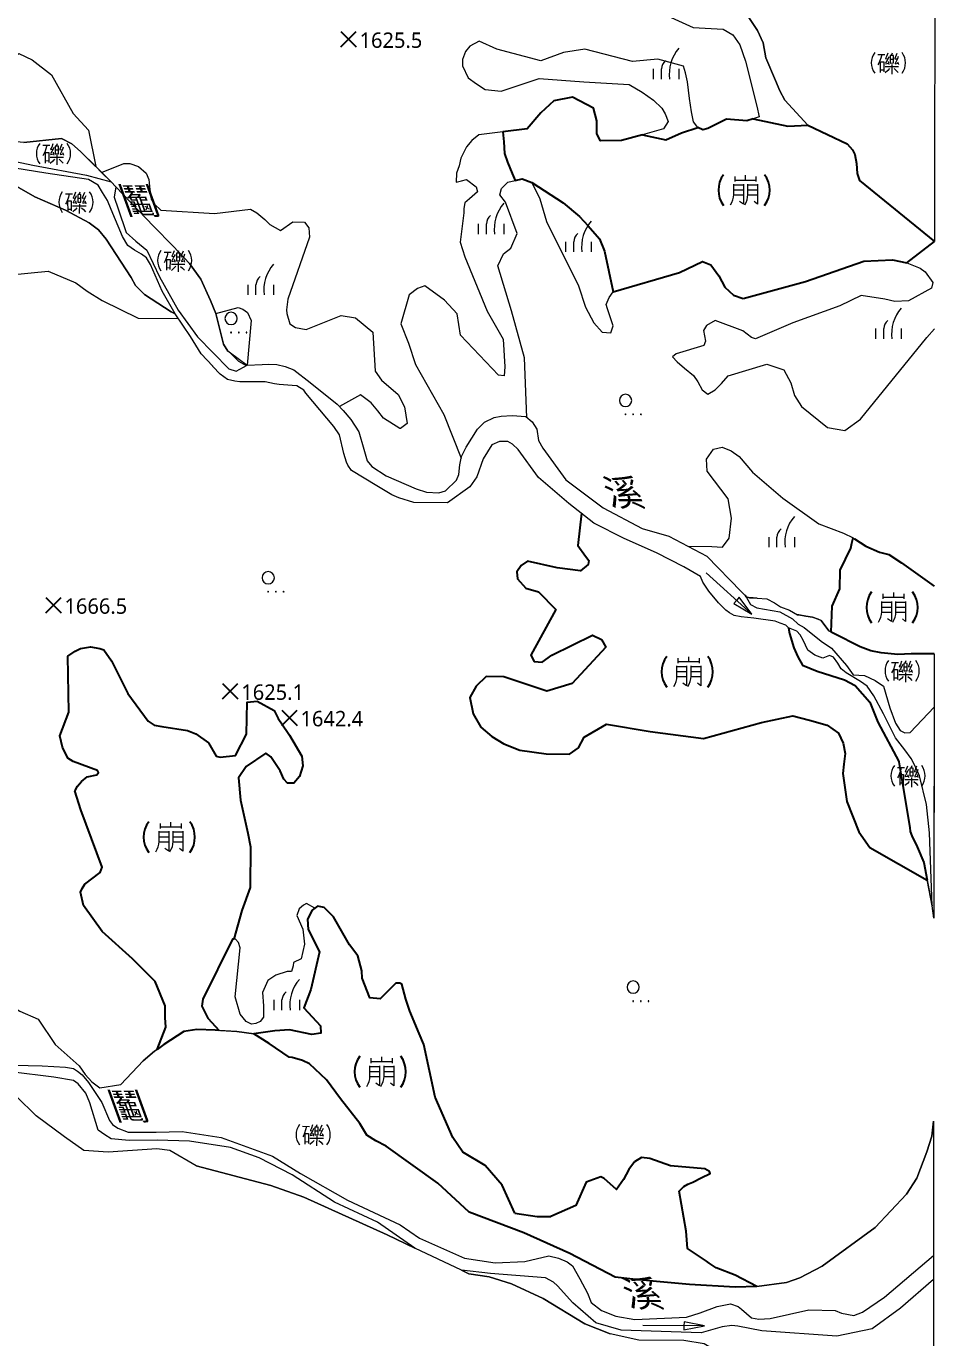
# Model space of a CAD drawing. Header units: metres. Extents: x 232867 to 235443, y 2535802 to 2538582.
# Drawn here: x 235000 to 235442, y 2536730 to 2537369 of the extents above; entities that cross this region are included whole.
import ezdxf
from ezdxf.enums import TextEntityAlignment as Align

# ---------------------------------------------------------------- set-up
doc = ezdxf.new("R2010")
doc.units = ezdxf.units.M
for name, color, linetype, lineweight in [('9510101', 5, 'Continuous', 20), ('9510109', 4, 'Continuous', 20), ('9510503', 5, 'Continuous', 20), ('9710500', 3, 'Continuous', 20), ('9720000', 3, 'Continuous', 20)]:
    doc.layers.add(name, color=color, linetype=linetype, lineweight=lineweight)
doc.layers.add('9540203', color=34, linetype='Continuous', lineweight=20, true_color=0xa55200)
doc.layers.add('9790201', color=34, linetype='145', lineweight=20, true_color=0xa55200)
doc.layers.add('9810200', color=7, linetype='Continuous')
doc.layers.add('9820205', color=34, linetype='Continuous', true_color=0xa55200)
doc.styles.add('LMP', font='')
doc.styles.get('LMP').set_extended_font_data('Microsoft JhengHei')
doc.linetypes.add('145', pattern='A,0,-7.5,[10,base.shx,S=1,R=0,X=0,Y=0]', length=7.5)

# ---------------------------------------------------------------- blocks, each defined once
blk = doc.blocks.new('95423')
at = {"linetype": 'Continuous'}
for points in [[(-8.038459, 4.930951, 0.333333), (-8.038459, -5.069049)], [(5.294874, -5.069049, 0.333333), (5.294874, 4.930951)]]:
    blk.add_lwpolyline(points, format="xyb", dxfattribs=at)
for points in [[(-6.517338, 4.020808), (-3.120598, 3.98995)], [(-4.649285, 4.003837), (-5.035124, 2.261878), (-5.652713, 0.610952), (-6.007826, -0.237655), (-6.486458, -1.086262)], [(-5.703949, 0.488515), (-3.645549, 0.487518), (-3.691487, -4.344848)], [(-5.412274, 0.488373), (-5.381306, -4.711387)], [(-1.177484, 2.956224), (-1.565528, 2.041063), (-2.791747, -0.20806), (-2.714138, -0.47175), (-1.348224, -0.20806)], [(-1.658659, 4.693477), (-2.248486, 3.049291), (-2.745182, 2.087597), (-2.667573, 1.87044), (-1.565528, 2.041063)], [(-1.565528, 0.629545), (-1.348224, -0.20806), (-1.22405, -0.844019)], [(-0.510049, 3.545649), (-0.510049, -0.130504), (1.07317, -0.099481), (1.07317, 3.56116), (-0.028874, 3.576672), (-0.510049, 3.545649)], [(-0.510049, 1.823907), (1.07317, 1.792884)], [(0.467822, 4.7245), (-0.028874, 3.576672)], [(2.765042, 4.569388), (1.694041, 2.056575), (1.756128, 1.854929), (3.044434, 1.979019)], [(3.416956, 3.018268), (3.044434, 1.979019), (1.926867, -0.316638), (1.973432, -0.533795), (3.308304, -0.223571)], [(3.01339, 0.536478), (3.308304, -0.223571), (3.463521, -0.85953)], [(-3.685038, -3.666464), (-5.358978, -3.619674)], [(-2.962791, -1.812378), (3.587391, -1.812378)], [(-0.851832, -2.836116), (-1.705529, -3.766788), (-2.931747, -4.852571)], [(0.327822, -0.850683), (0.281257, -5.550575)], [(1.398823, -2.851627), (2.392216, -3.735766), (3.354564, -4.790527)]]:
    blk.add_lwpolyline(points)
blk = doc.blocks.new('98225')
at = {"lineweight": 0}
for points in [[(-4.3718, 4.121213), (-4.3718, 6.620776)], [(0.625848, 7.246036), (0.625848, 4.746473)], [(5.936866, 4.121213), (5.936866, 6.620776)], [(-6.557994, -7.127561), (-5.892824, -5.979033), (-5.403554, -4.744772), (-5.10201, -3.451385), (-4.997061, -2.128435), (-4.997061, -1.815065), (-4.997061, 2.87217)], [(-4.997061, 2.558801), (-0.311303, 2.558801), (-0.311303, -2.128435), (-0.311303, -6.81567), (-2.185606, -5.565149)], [(-4.997061, 0.059238), (-0.311303, 0.059238)], [(5.936866, 4.746473), (4.999714, 4.746473), (0.313957, 4.746473), (-4.3718, 4.746473)], [(-0.311303, 2.87217), (-0.311303, 2.558801)], [(0.313957, -7.127561), (0.979128, -5.979033), (1.468397, -4.744772), (1.769941, -3.451385), (1.876369, -2.128435), (1.876369, 2.558801), (1.876369, 2.87217)], [(1.876369, 2.558801), (6.560648, 2.558801)], [(1.876369, 0.059238), (6.560648, 0.059238)], [(6.560648, 2.87217), (6.560648, -1.815065), (6.560648, -6.503779), (6.560648, -6.81567), (4.999714, -5.565149)], [(-0.311303, -2.440326), (-4.997061, -2.440326)], [(6.560648, -2.440326), (1.876369, -2.440326)]]:
    blk.add_lwpolyline(points, dxfattribs=at)
for start, end in [(143.130102, 216.869898), (323.130102, 36.869898)]:
    blk.add_arc((0, 0), 12.5, start, end)
blk = doc.blocks.new('97132')
at = {"linetype": 'Continuous'}
for points in [[(-3.2, 6.8, 1), (2.8, 6.8, 1)], [(-0.4, 0, 1), (0, 0, 1)], [(3.35, 0, 1), (3.75, 0, 1)], [(7.1, 0, 1), (7.5, 0, 1)]]:
    blk.add_lwpolyline(points, format="xyb", close=True, dxfattribs=at)
blk = doc.blocks.new('97200')
at = {"linetype": 'Continuous'}
for points in [[(6.25, 15, 0.214635), (1.75, 0)], [(-0.25, 9, 0.201941), (-2.25, 5)]]:
    blk.add_lwpolyline(points, format="xyb", dxfattribs=at)
for points in [[(-6.25, 5), (-6.25, 0)], [(-2.25, 0), (-2.25, 5)], [(6.25, 5), (6.25, 0)]]:
    blk.add_lwpolyline(points, dxfattribs=at)
blk = doc.blocks.new('95153')
at = {"color": 5, "linetype": 'Continuous'}
blk.add_lwpolyline([(15, 0), (5, 2), (5, 0), (5, -2), (15, 0), (-15, 0)], dxfattribs=at)
blk = doc.blocks.new('98120')
at = {"linetype": 'Continuous'}
for points in [[(-3.75, -3.75), (3.75, 3.75)], [(-3.75, 3.75), (3.75, -3.75)]]:
    blk.add_lwpolyline(points, dxfattribs=at)

msp = doc.modelspace()

# ---------------------------------------------------------------- linework, layer by layer
at = {"layer": '9510101', "lineweight": 0, "flags": 128}
for points in [[(234985.85268, 2537304.873748), (235002.85618, 2537301.359348), (235029.08988, 2537296.459648), (235041.11428, 2537293.117948), (235043.33548, 2537290.782948), (235042.50048, 2537285.655048), (235044.45028, 2537279.965448), (235048.35128, 2537268.439848), (235053.06898, 2537264.236648), (235058.51948, 2537259.893348), (235064.62738, 2537246.923248), (235073.68988, 2537230.612948), (235083.16318, 2537217.671248), (235098.36488, 2537202.144348), (235102.03258, 2537201.004748), (235107.27548, 2537203.853848), (235114.59338, 2537204.248748), (235117.62848, 2537204.274248), (235121.72698, 2537204.156848), (235125.83188, 2537203.280948), (235130.09478, 2537201.647748), (235138.03748, 2537195.493448), (235151.17758, 2537184.830848), (235154.08598, 2537181.820648), (235157.76838, 2537177.374148), (235161.76928, 2537171.405948), (235164.19528, 2537162.917448), (235165.83758, 2537157.309248), (235167.98898, 2537154.440348), (235175.01728, 2537149.940948), (235189.73568, 2537143.606848), (235194.76378, 2537142.053648), (235200.69428, 2537141.647548), (235203.95398, 2537142.586648), (235209.30608, 2537147.797648), (235210.42318, 2537150.542048), (235210.91598, 2537155.256448), (235211.79378, 2537159.366348), (235213.95958, 2537163.942848), (235219.58588, 2537172.726848), (235222.90208, 2537176.021448), (235227.59418, 2537178.340048), (235231.00778, 2537179.052448), (235236.47608, 2537179.402248), (235243.01578, 2537178.849348), (235246.15248, 2537176.292548), (235248.38558, 2537172.740648), (235249.32278, 2537167.236848), (235251.30538, 2537163.396848), (235262.57248, 2537148.016748), (235280.77118, 2537134.342548), (235299.77538, 2537124.321748), (235312.80068, 2537120.556448), (235331.27058, 2537110.835148), (235347.91608, 2537093.661748), (235349.68308, 2537091.994548), (235349.84848, 2537091.741748), (235352.47248, 2537087.200548), (235355.68108, 2537085.554248), (235366.80318, 2537083.669948), (235372.91748, 2537080.222748), (235375.67728, 2537077.660048), (235378.73378, 2537076.012448), (235387.00438, 2537069.389048), (235392.05368, 2537065.932848), (235399.27438, 2537057.475348), (235402.50688, 2537052.939148), (235407.98628, 2537052.680848), (235413.33108, 2537050.291948), (235417.31038, 2537047.435248), (235420.43978, 2537036.965948), (235423.24108, 2537029.384048), (235425.39988, 2537025.903648), (235427.69188, 2537024.706048), (235430.27688, 2537024.879748), (235441.92258, 2537037.196448), (235441.823464, 2536934.385386)], [(235441.823464, 2536934.385386), (235441.10168, 2536940.471948), (235439.79968, 2536976.061248), (235438.30278, 2536989.872548), (235434.80758, 2537003.820648), (235432.77238, 2537008.411548), (235430.74348, 2537012.234548), (235427.63548, 2537016.509248), (235423.13208, 2537022.308248), (235417.35148, 2537033.933348), (235412.66918, 2537042.802748), (235409.40498, 2537047.383348), (235406.15848, 2537049.813748), (235399.21108, 2537053.902748), (235396.73658, 2537055.878748), (235395.02388, 2537058.629148), (235393.00268, 2537061.530648), (235390.99788, 2537062.435448), (235387.78198, 2537061.179648), (235383.92988, 2537062.529848), (235380.52978, 2537064.958848), (235378.18478, 2537069.854348), (235376.78058, 2537072.453848), (235375.07548, 2537074.282648), (235371.06728, 2537075.938748), (235369.66748, 2537077.177748), (235366.97108, 2537078.235948), (235364.59608, 2537079.140348), (235354.17028, 2537080.631748), (235348.03608, 2537081.315948), (235344.51308, 2537081.962948), (235342.29168, 2537083.163748), (235340.46948, 2537084.433348), (235336.91348, 2537087.991748), (235332.24568, 2537093.779548), (235329.31788, 2537098.054548), (235328.13738, 2537100.929548), (235320.03068, 2537105.649548), (235306.74078, 2537112.497348), (235290.92568, 2537119.476848), (235276.17818, 2537126.847648), (235264.08878, 2537136.535048), (235249.29768, 2537149.178048), (235239.34928, 2537162.726848), (235236.58868, 2537165.441248), (235234.37248, 2537166.715348), (235230.26558, 2537166.680848), (235226.47678, 2537164.976148), (235222.34998, 2537158.173748), (235219.22818, 2537149.402848), (235215.84548, 2537144.583748), (235204.88208, 2537136.735548), (235188.60358, 2537136.979148), (235181.28358, 2537139.198948), (235177.84858, 2537140.690948), (235170.51028, 2537145.115848), (235158.20328, 2537152.540648), (235156.43208, 2537155.187248), (235155.65958, 2537156.625548), (235154.48408, 2537160.798048), (235152.29088, 2537169.891248), (235149.59898, 2537173.968848), (235135.87788, 2537190.280948), (235134.88058, 2537191.675148), (235131.56418, 2537193.808048), (235129.28748, 2537194.016348), (235122.95188, 2537194.455948), (235120.59868, 2537194.739448), (235116.11588, 2537195.801148), (235103.81208, 2537195.680348), (235101.39948, 2537196.010748), (235097.76288, 2537196.950148), (235094.24788, 2537199.516148), (235090.60148, 2537203.218548), (235090.54138, 2537203.339748), (235084.91668, 2537209.324248), (235079.74278, 2537217.908348), (235072.18758, 2537228.794748), (235065.89518, 2537239.918648), (235060.20768, 2537252.986348), (235058.22138, 2537256.135548), (235055.79398, 2537257.924148), (235052.46078, 2537259.855948), (235049.12498, 2537262.089148), (235046.52428, 2537266.589948), (235041.13828, 2537279.660148), (235039.29148, 2537284.167248), (235036.84778, 2537287.915548), (235034.70698, 2537291.515648), (235030.00928, 2537294.340448), (235009.32728, 2537297.332448), (234989.09508, 2537300.629648)], [(234993.88188, 2536862.828748), (235007.44228, 2536862.476848), (235018.81758, 2536861.819548), (235022.75818, 2536861.115448), (235024.66128, 2536859.815248), (235027.00438, 2536858.080348), (235030.08868, 2536854.309048), (235036.56218, 2536844.581148), (235040.25968, 2536835.856448), (235041.72898, 2536833.970248), (235044.36448, 2536832.091448), (235049.33348, 2536830.081548), (235062.94848, 2536830.227548), (235075.59718, 2536830.459748), (235094.67078, 2536827.530248), (235119.73358, 2536818.539448), (235133.36138, 2536810.086448), (235156.16878, 2536796.964448), (235181.86278, 2536785.080448), (235191.20838, 2536778.582748), (235213.27378, 2536768.691548), (235228.13228, 2536766.488848), (235242.66268, 2536767.192648), (235254.27088, 2536769.868148), (235259.02208, 2536768.826548), (235263.16708, 2536767.015648), (235265.78328, 2536765.042048), (235269.35118, 2536758.635048), (235273.07568, 2536751.769748), (235274.94638, 2536747.187048), (235279.87938, 2536743.232648), (235286.94788, 2536740.518048), (235296.15278, 2536738.889848), (235321.42358, 2536739.968648), (235327.99458, 2536742.155948), (235336.24378, 2536745.273648), (235342.82188, 2536746.541348), (235346.50928, 2536745.184948), (235348.20388, 2536743.969348), (235352.98618, 2536739.707448), (235356.66768, 2536739.117448), (235362.02848, 2536739.304548), (235380.99328, 2536743.562648), (235393.71118, 2536743.336148), (235396.78578, 2536741.975948), (235402.92318, 2536740.788248), (235407.04658, 2536742.500348), (235417.86828, 2536749.772948), (235441.664953, 2536770.038625)], [(235441.660361, 2536765.276977), (235441.65368, 2536758.390248), (235425.64558, 2536744.439348), (235411.85598, 2536734.274248), (235394.59438, 2536730.735348), (235358.02218, 2536733.283448), (235346.37668, 2536735.650148), (235343.38378, 2536735.964348), (235338.73498, 2536735.271448), (235328.55928, 2536732.440148), (235289.44618, 2536733.754248), (235277.23978, 2536737.336148), (235265.99568, 2536747.017148), (235258.52628, 2536755.280848), (235256.52218, 2536757.041248), (235252.74368, 2536759.123348), (235225.81168, 2536761.286648), (235211.77118, 2536762.858848), (235188.97608, 2536773.675148), (235170.80058, 2536786.283448), (235149.88878, 2536796.115448), (235129.25738, 2536809.321448), (235113.25968, 2536817.651448), (235099.27958, 2536822.621948), (235079.18578, 2536825.714448), (235063.55468, 2536826.229148), (235049.91998, 2536826.143348), (235041.02848, 2536826.853848), (235037.94918, 2536828.827148), (235034.71428, 2536831.106048), (235030.62838, 2536844.416248), (235028.75338, 2536849.156348), (235025.04118, 2536853.731548), (235022.73028, 2536855.403148), (235013.22008, 2536856.876148), (234992.21058, 2536859.503048)]]:
    msp.add_lwpolyline(points, dxfattribs=at).dxf.unprotected_set("ltscale", 0)
at = {"layer": '9510109', "lineweight": 0, "flags": 128}
for points in [[(235442.289503, 2537417.584368), (235442.141514, 2537264.176948), (235405.686514, 2537293.774548), (235404.511714, 2537297.326148), (235404.238314, 2537302.091748), (235403.271114, 2537306.425948), (235402.273714, 2537308.698748), (235399.666114, 2537311.633148), (235380.411114, 2537320.801148), (235369.201914, 2537332.992748), (235366.764714, 2537337.495748), (235364.629114, 2537342.485148), (235359.932114, 2537353.550348), (235358.666914, 2537360.981348), (235355.955714, 2537366.862748), (235343.085114, 2537386.245748)], [(234998.503714, 2537312.380748), (235016.833714, 2537314.369348), (235021.933314, 2537311.652548), (235026.107114, 2537308.036748), (235041.114314, 2537293.117948), (235043.335514, 2537290.782948), (235061.643714, 2537271.537348), (235071.255914, 2537261.813548), (235079.188514, 2537253.450948), (235084.797914, 2537245.710748), (235089.485514, 2537235.306948), (235092.047914, 2537229.107748), (235095.786114, 2537214.150748), (235097.873514, 2537210.757148), (235098.538014, 2537210.320748), (235107.275414, 2537203.853848), (235114.593414, 2537204.248748), (235117.628414, 2537204.274248), (235121.727014, 2537204.156848), (235125.831914, 2537203.280948), (235130.094814, 2537201.647748), (235138.037514, 2537195.493448), (235151.177514, 2537184.830848), (235154.086014, 2537181.820648), (235157.768414, 2537177.374148), (235161.769314, 2537171.405948), (235164.195314, 2537162.917448), (235165.837514, 2537157.309248), (235167.989014, 2537154.440348), (235175.017314, 2537149.940948), (235189.735614, 2537143.606848), (235194.763814, 2537142.053648), (235200.694314, 2537141.647548), (235203.954014, 2537142.586648), (235209.306014, 2537147.797648), (235210.423114, 2537150.542048), (235210.916014, 2537155.256448), (235211.793814, 2537159.366348), (235213.959514, 2537163.942848), (235219.585914, 2537172.726848), (235222.902114, 2537176.021448), (235227.594214, 2537178.340048), (235231.007814, 2537179.052448), (235236.476114, 2537179.402248), (235243.015714, 2537178.849348), (235246.152514, 2537176.292548), (235248.385614, 2537172.740648), (235249.322714, 2537167.236848), (235251.305414, 2537163.396848), (235262.572414, 2537148.016748), (235280.771114, 2537134.342548), (235299.775414, 2537124.321748), (235312.800714, 2537120.556448), (235331.270614, 2537110.835148), (235347.916114, 2537093.661748), (235349.683114, 2537091.994548), (235349.848414, 2537091.741748), (235350.340314, 2537090.989948), (235351.974114, 2537090.419548), (235353.841714, 2537090.542348), (235355.852714, 2537090.264948), (235360.425714, 2537090.011848), (235364.165914, 2537087.991948), (235367.145014, 2537086.117648), (235371.565314, 2537084.559348), (235375.455814, 2537082.243848), (235376.086514, 2537082.165148), (235379.437314, 2537081.619948), (235382.762114, 2537081.000548), (235385.485514, 2537080.066148), (235386.993714, 2537079.447548), (235390.678314, 2537074.419148), (235393.097114, 2537073.090948), (235405.916714, 2537066.688948), (235411.163114, 2537064.748348), (235416.199314, 2537063.781148), (235424.371314, 2537062.868948), (235430.770514, 2537063.275748), (235440.920514, 2537063.255948), (235441.947714, 2537063.227348), (235441.823414, 2536934.385248), (235441.101714, 2536940.471948), (235436.911714, 2536961.576748), (235433.650914, 2536969.142948), (235431.041914, 2536974.502148), (235430.242114, 2536976.613348), (235430.119914, 2536978.641148), (235425.878914, 2537003.694348), (235424.790914, 2537010.671548), (235424.768614, 2537010.710948), (235414.572414, 2537029.880848), (235410.692014, 2537039.648748), (235403.482114, 2537047.717248), (235398.367314, 2537050.561248), (235385.034914, 2537054.703848), (235377.791314, 2537057.681948), (235375.565714, 2537061.819348), (235373.712514, 2537066.149548), (235371.499114, 2537073.096748), (235371.067314, 2537075.938748), (235369.667514, 2537077.177748), (235366.971114, 2537078.235948), (235364.596114, 2537079.140348), (235354.170314, 2537080.631748), (235348.036114, 2537081.315948), (235344.513114, 2537081.962948), (235342.291714, 2537083.163748), (235340.469514, 2537084.433348), (235336.913514, 2537087.991748), (235332.245714, 2537093.779548), (235329.317914, 2537098.054548), (235328.137414, 2537100.929548), (235320.030614, 2537105.649548), (235306.740814, 2537112.497348), (235290.925714, 2537119.476848), (235276.178214, 2537126.847648), (235264.088714, 2537136.535048), (235249.297614, 2537149.178048), (235239.349314, 2537162.726848), (235236.588714, 2537165.441248), (235234.372514, 2537166.715348), (235230.265614, 2537166.680848), (235226.476814, 2537164.976148), (235222.350014, 2537158.173748), (235219.228214, 2537149.402848), (235215.845514, 2537144.583748), (235204.882114, 2537136.735548), (235188.603614, 2537136.979148), (235181.283514, 2537139.198948), (235177.848514, 2537140.690948), (235170.510314, 2537145.115848), (235158.203314, 2537152.540648), (235156.432014, 2537155.187248), (235155.659514, 2537156.625548), (235154.484114, 2537160.798048), (235152.290914, 2537169.891248), (235149.599014, 2537173.968848), (235135.877914, 2537190.280948), (235134.880514, 2537191.675148), (235131.564214, 2537193.808048), (235129.287514, 2537194.016348), (235122.951914, 2537194.455948), (235120.598714, 2537194.739448), (235116.115814, 2537195.801148), (235103.812114, 2537195.680348), (235101.399514, 2537196.010748), (235097.762914, 2537196.950148), (235094.247914, 2537199.516148), (235090.601514, 2537203.218548), (235090.541314, 2537203.339748), (235084.916714, 2537209.324248), (235079.742814, 2537217.908348), (235072.187614, 2537228.794748), (235070.266514, 2537229.900548), (235057.265114, 2537238.225148), (235052.889314, 2537242.677948), (235050.873714, 2537246.603948), (235038.710114, 2537265.227348), (235034.934114, 2537269.820548), (235030.424114, 2537273.246948), (235018.801314, 2537279.370148), (235003.871314, 2537285.829948), (234988.592514, 2537294.694948)], [(234996.548414, 2536889.066748), (235005.581014, 2536885.242048), (235013.793014, 2536872.877648), (235025.420414, 2536862.417748), (235028.473414, 2536858.204548), (235031.672114, 2536854.748048), (235035.623114, 2536851.749748), (235045.834514, 2536853.455548), (235056.643514, 2536864.890548), (235062.267714, 2536869.582148), (235066.766514, 2536872.814548), (235076.446314, 2536879.199748), (235082.789114, 2536880.260748), (235091.739314, 2536879.899148), (235102.334714, 2536879.181348), (235110.641914, 2536878.031148), (235118.102314, 2536873.369748), (235127.775914, 2536866.710748), (235129.226114, 2536866.578348), (235134.282314, 2536865.090548), (235137.775314, 2536863.527348), (235146.012314, 2536855.695148), (235152.861114, 2536846.369348), (235162.209714, 2536834.322348), (235165.547914, 2536828.757148), (235169.999114, 2536825.910748), (235175.112714, 2536823.274748), (235200.184514, 2536805.370348), (235215.495714, 2536791.181948), (235242.156114, 2536781.086548), (235264.570714, 2536771.100148), (235286.571314, 2536759.508148), (235295.149514, 2536758.458748), (235306.754314, 2536757.366148), (235322.796314, 2536755.868948), (235345.091714, 2536754.624548), (235355.690714, 2536754.913548), (235370.123114, 2536756.954748), (235376.552114, 2536759.255948), (235387.373714, 2536764.864148), (235413.226314, 2536783.638148), (235428.547514, 2536800.022548), (235433.541314, 2536807.812948), (235438.361914, 2536820.537748), (235440.913314, 2536828.265348), (235441.728096, 2536835.505788), (235441.611515, 2536714.632948)], [(235298.096814, 2536728.830548), (235284.101314, 2536731.894348), (235271.769534, 2536736.713306), (235251.606214, 2536749.14164), (235236.084922, 2536756.208368), (235225.147503, 2536759.688256), (235215.369114, 2536761.151748), (235211.771214, 2536762.858848), (235188.976114, 2536773.675148), (235175.494914, 2536780.071948), (235134.862814, 2536798.445948), (235118.940914, 2536804.216948), (235082.420314, 2536813.791348), (235069.601187, 2536821.191285), (235063.259744, 2536822.020836), (235039.676014, 2536820.420748), (235027.789814, 2536821.274148), (235018.403714, 2536827.907748), (235004.485714, 2536838.108048), (234994.950614, 2536847.600148)]]:
    msp.add_lwpolyline(points, dxfattribs=at).dxf.unprotected_set("ltscale", 0)
at = {"layer": '9790201', "flags": 128}
for points in [[(234853.719425, 2537566.784525), (234853.998675, 2537568.708292), (234853.962412, 2537572.994786), (234854.676167, 2537575.956576), (234856.435445, 2537577.595898), (234860.561267, 2537578.95748), (234862.916557, 2537580.010032), (234863.939572, 2537581.348146), (234863.475057, 2537583.857565), (234856.340413, 2537588.829469), (234855.292389, 2537590.447558), (234856.461906, 2537591.934599), (234861.773501, 2537592.861691), (234869.586888, 2537594.990262), (234869.812369, 2537603.269865), (234875.449682, 2537618.094463), (234873.97986, 2537634.639141), (234872.195574, 2537635.956022), (234870.426293, 2537635.499181), (234866.468231, 2537631.773754), (234864.727709, 2537627.91728), (234862.982186, 2537624.652047), (234860.914899, 2537624.488591), (234859.869376, 2537625.81106), (234858.78259, 2537632.011263), (234861.876217, 2537646.43473), (234864.184405, 2537649.369376), (234868.249688, 2537651.442158), (234872.020886, 2537653.804434), (234874.615744, 2537657.324685), (234878.058252, 2537664.060252), (234880.957082, 2537666.12421), (234885.61795, 2537666.742905), (234892.063103, 2537663.291038), (234897.93986, 2537658.08456), (234899.148334, 2537653.134487), (234897.430787, 2537649.329154), (234895.107768, 2537648.144707), (234888.366059, 2537652.177768), (234886.040568, 2537651.285021), (234883.754626, 2537645.725077), (234884.960628, 2537641.066703), (234892.018668, 2537634.11885), (234894.927385, 2537635.016009), (234898.703527, 2537636.794885), (234902.217717, 2537635.071158), (234904.053908, 2537624.8749), (234899.973852, 2537590.129532), (234903.302715, 2537575.860506), (234908.779158, 2537549.06383), (234913.31155, 2537530.428131), (234915.684005, 2537525.778581), (234917.450987, 2537523.749918), (234920.362176, 2537524.355377), (234925.042818, 2537522.640473), (234930.926991, 2537516.558896), (234933.867841, 2537513.663957), (234935.649654, 2537509.885095), (234936.868014, 2537503.768223), (234936.32928, 2537498.513214), (234932.283771, 2537494.106834), (234921.516327, 2537491.399915), (234920.65879, 2537489.351399), (234922.445546, 2537484.989137), (234924.254548, 2537478.001577), (234923.461277, 2537468.368865), (234923.278477, 2537462.368642), (234927.26575, 2537459.629381), (234930.840593, 2537457.92282), (234942.213509, 2537458.008852), (234946.871906, 2537458.919247), (234951.517943, 2537461.28814), (234954.093027, 2537467.14199), (234951.483281, 2537499.794722), (234953.786526, 2537503.312768), (234959.299988, 2537506.563379), (234968.354829, 2537504.881564), (234973.341916, 2537501.418667), (234978.38091, 2537491.830074), (234980.54332, 2537477.552225), (234980.049078, 2537467.046619), (234973.383993, 2537462.036986), (234964.084503, 2537458.174298), (234961.193088, 2537455.23524), (234960.081014, 2537448.80902), (234965.646384, 2537445.933935), (234974.681451, 2537446.585719), (234990.282731, 2537463.915129), (235010.349666, 2537470.484735), (235033.945621, 2537473.580415), (235042.978216, 2537474.523899), (235046.213151, 2537471.339466), (235046.220567, 2537470.464367), (235043.049898, 2537466.064604), (235012.820991, 2537454.167193), (234995.682548, 2537446.161147), (234975.081822, 2537433.753133), (234975.800997, 2537417.714055), (234975.721957, 2537392.625664), (234975.593482, 2537373.37127), (234975.069578, 2537366.366063), (234977.731174, 2537362.010419), (234985.068469, 2537356.523271), (234991.518565, 2537352.488004), (234996.157188, 2537355.731997), (235002.599869, 2537352.57183), (235011.993287, 2537345.349925), (235022.65203, 2537326.468851), (235030.011571, 2537318.356404), (235033.6107, 2537300.5773)], [(235318.170926, 2537471.680584), (235305.03817, 2537469.745474), (235302.004977, 2537466.96872), (235299.916705, 2537461.139284), (235299.974518, 2537454.714097), (235299.690745, 2537452.264097), (235298.784366, 2537451.033321), (235288.095234, 2537449.422655), (235276.49697, 2537446.887174), (235275.31783, 2537441.982553), (235275.651157, 2537438.92525), (235276.893617, 2537436.792762), (235280.585206, 2537434.372795), (235285.819545, 2537430.434573), (235290.739828, 2537427.411925), (235295.987932, 2537421.943897), (235294.806039, 2537417.345236), (235291.533121, 2537407.223101), (235290.654272, 2537402.932712), (235292.53035, 2537398.357155), (235295.668158, 2537389.507381), (235300.026401, 2537380.972809), (235303.417699, 2537377.938609), (235324.605792, 2537368.307256), (235339.29231, 2537367.500266), (235343.904043, 2537364.781268), (235347.311859, 2537359.911301), (235350.135611, 2537351.9771), (235355.532378, 2537329.987162), (235356.802367, 2537324.795062), (235353.752656, 2537323.854075)], [(235340.0657, 2537414.5659), (235339.7977, 2537403.0337), (235339.6359, 2537395.3781), (235340.8383, 2537390.3533), (235343.0851, 2537386.2457), (235355.9557, 2537366.8627), (235358.6669, 2537360.9813), (235359.9321, 2537353.5503), (235364.6291, 2537342.4851), (235366.7647, 2537337.4957), (235369.2019, 2537332.9927), (235380.4111, 2537320.8011)], [(235326.878304, 2537319.673275), (235324.712948, 2537322.410754), (235323.751508, 2537327.299204), (235322.776304, 2537333.71746), (235321.784581, 2537341.971484), (235320.828648, 2537346.248011), (235319.880973, 2537349.606654), (235307.313011, 2537352.877507), (235295.089388, 2537351.867213), (235271.793751, 2537357.810858), (235261.410416, 2537356.202502), (235250.437511, 2537352.141836), (235228.97941, 2537357.793381), (235220.381303, 2537361.70619), (235215.816372, 2537359.223846), (235213.697816, 2537356.759984), (235212.20462, 2537352.770936), (235212.23215, 2537349.711323), (235215.036631, 2537343.918851), (235219.039523, 2537340.889272), (235223.345459, 2537338.167964), (235230.998644, 2537337.307837), (235249.597205, 2537343.567989), (235271.325314, 2537341.896251), (235293.356467, 2537340.532784), (235299.811241, 2537336.909764), (235305.351377, 2537332.973852), (235309.362528, 2537329.026389), (235310.916291, 2537326.284289), (235312.478312, 2537322.624305), (235310.064972, 2537318.934287), (235299.845548, 2537316.103242)], [(235033.6107, 2537300.5773), (235026.1071, 2537308.0367), (235021.9333, 2537311.6525), (235016.8337, 2537314.3693), (234998.5037, 2537312.3807), (234995.0015, 2537312.6725), (234992.5369, 2537314.9183), (234981.6865, 2537325.0685), (234976.3729, 2537329.5657), (234973.6503, 2537333.8807), (234967.8961, 2537341.0743), (234966.6855, 2537343.6859), (234966.0887, 2537348.8343), (234966.155629, 2537350.502619)], [(235231.940707, 2537317.57911), (235220.179909, 2537316.113339), (235216.840918, 2537313.334275), (235214.116275, 2537310.253869), (235211.413656, 2537304.725774), (235210.529301, 2537301.047308), (235209.339149, 2537297.366531), (235209.071894, 2537293.080763), (235211.818561, 2537293.713478), (235214.259432, 2537294.343883), (235218.879424, 2537290.707002), (235219.513042, 2537288.263932), (235215.567963, 2537284.868324), (235213.443902, 2537283.016385), (235212.857085, 2537280.258113), (235212.876356, 2537278.116384), (235211.170966, 2537263.722342), (235213.374864, 2537256.701405), (235224.317274, 2537230.163633), (235232.086086, 2537216.453132), (235232.818813, 2537202.995456), (235232.551558, 2537198.709688), (235229.796631, 2537198.994857), (235211.272615, 2537218.437763), (235209.650027, 2537228.828895), (235203.47352, 2537235.513837), (235193.930492, 2537242.479328), (235190.271939, 2537241.22776), (235186.324107, 2537238.138114), (235182.169587, 2537224.031551), (235185.924496, 2537214.574475), (235189.381866, 2537204.197204), (235203.057178, 2537179.821954), (235211.62517, 2537158.576845)], [(234964.777, 2537305.7016), (234967.9855, 2537303.5423), (234988.5925, 2537294.6949), (235003.8713, 2537285.8299), (235018.8013, 2537279.3701), (235030.4241, 2537273.2469), (235034.9341, 2537269.8205), (235038.7101, 2537265.2273), (235050.8737, 2537246.6039), (235052.8893, 2537242.6779), (235057.2651, 2537238.2251), (235070.2665, 2537229.9005), (235072.187615, 2537228.794774)], [(235036.397075, 2537297.807339), (235033.6107, 2537300.5773)], [(235036.397075, 2537297.807339), (235047.219297, 2537302.115687), (235050.235727, 2537302.138473), (235054.471917, 2537300.660972), (235058.120646, 2537297.367633), (235059.353593, 2537294.357946), (235059.999079, 2537289.532421), (235060.644565, 2537284.706897), (235062.17388, 2537282.303249), (235065.216686, 2537279.307233), (235091.475452, 2537277.694185), (235108.952283, 2537279.939501), (235111.984538, 2537278.151006), (235115.93491, 2537274.859945), (235118.369154, 2537272.463133), (235123.52346, 2537269.483067), (235129.519395, 2537273.754959), (235135.253249, 2537273.496371), (235137.388488, 2537270.7954), (235137.729694, 2537266.269477), (235127.134297, 2537235.999439), (235126.575849, 2537230.862921), (235126.591674, 2537229.05164), (235128.144727, 2537223.931071), (235130.875339, 2537222.140297), (235136.011182, 2537221.273392), (235153.146808, 2537228.044631), (235160.095147, 2537226.889517), (235168.601814, 2537220.010073), (235169.672906, 2537200.998462), (235172.728899, 2537196.493046), (235180.933923, 2537189.611324), (235184.003103, 2537183.596507), (235185.280888, 2537175.454859), (235181.983915, 2537173.014754), (235181.682272, 2537173.012476), (235173.794716, 2537178.085195), (235171.048279, 2537181.68725), (235167.695919, 2537185.586627), (235162.5337, 2537189.472334), (235152.318509, 2537183.650026)], [(235041.1143, 2537293.1179), (235036.397075, 2537297.807339)], [(235092.0479, 2537229.1077), (235089.4855, 2537235.3069), (235084.7979, 2537245.7107), (235079.1885, 2537253.4509), (235071.2559, 2537261.8135), (235061.6437, 2537271.5373), (235043.335526, 2537290.782937)], [(235243.591914, 2537178.379681), (235242.412986, 2537207.439071), (235236.090569, 2537230.339962), (235229.470613, 2537252.320658), (235232.17048, 2537258.154715), (235235.815267, 2537260.936089), (235238.809918, 2537267.996302), (235233.16792, 2537283.252781), (235230.382711, 2537286.903523), (235231.272572, 2537289.970067), (235234.303012, 2537293.052783), (235237.812796, 2537293.844254)], [(235245.926053, 2537292.834612), (235249.972993, 2537284.909652), (235253.130073, 2537273.918149), (235268.703486, 2537242.51965), (235272.160856, 2537232.14238), (235276.205043, 2537224.523382), (235280.2217, 2537219.963996), (235284.505612, 2537219.690378), (235285.698517, 2537223.065194), (235282.872012, 2537231.305356), (235282.241147, 2537233.442464), (235283.739849, 2537236.819589), (235285.549854, 2537239.587103)], [(234881.557554, 2537274.861933), (234909.859263, 2537283.29772), (234918.801812, 2537285.358482), (234923.526235, 2537285.892472), (234927.019072, 2537284.922247), (234929.020773, 2537283.691607), (234930.271569, 2537282.9536), (234933.521931, 2537281.234088), (234935.030144, 2537279.501417), (234935.064296, 2537275.515245), (234934.353948, 2537271.274298), (234932.3864, 2537268.518765), (234926.217801, 2537262.243374), (234921.782814, 2537256.977685), (234921.551011, 2537254.98272), (234924.288675, 2537255.003398), (234929.738387, 2537258.034385), (234932.952462, 2537260.550181), (234936.904635, 2537264.06816), (234941.109955, 2537267.089747), (234944.819652, 2537269.858438), (234948.776094, 2537272.878146), (234951.249937, 2537274.640895), (234953.238831, 2537274.90507), (234955.246935, 2537272.927023), (234956.272332, 2537269.446642), (234956.612996, 2537258.735684), (234956.447365, 2537249.01751), (234960.461439, 2537245.310552), (234973.894474, 2537246.159473), (235010.451865, 2537249.674582), (235023.940398, 2537244.045974), (235029.452012, 2537239.852023), (235036.707911, 2537235.422097), (235054.204115, 2537226.833938), (235073.708176, 2537226.603699)], [(235428.749479, 2537253.755012), (235435.15666, 2537251.065872), (235437.604594, 2537249.259347), (235441.298594, 2537244.116391), (235440.715616, 2537241.374486), (235429.525827, 2537235.20668), (235422.842351, 2537234.852064), (235417.968582, 2537236.031943), (235406.40305, 2537237.769645), (235396.113971, 2537232.825306), (235373.090642, 2537224.439006), (235354.924506, 2537216.697705), (235353.095462, 2537217.292233), (235348.810196, 2537220.605724), (235335.390758, 2537225.675269), (235331.157978, 2537223.209982), (235329.660478, 2537220.765342), (235330.619199, 2537215.601738), (235329.726776, 2537213.465832), (235316.39021, 2537209.410991), (235314.580503, 2537207.876495), (235316.730042, 2537205.459384), (235320.404705, 2537202.445451), (235324.692734, 2537198.827814), (235326.847797, 2537195.80241), (235329.011149, 2537191.864568), (235331.765765, 2537189.756191), (235335.393467, 2537191.912744), (235338.405042, 2537194.977147), (235341.715012, 2537198.652137), (235360.508325, 2537204.269003), (235368.739025, 2537201.593628), (235372.140155, 2537195.231792), (235374.018923, 2537189.162632), (235377.411766, 2537183.713235), (235389.966406, 2537173.466322), (235398.489976, 2537172.009825), (235406.038251, 2537177.54181), (235438.502488, 2537217.328582), (235442.100519, 2537221.641442)], [(235092.0479, 2537229.1077), (235102.876516, 2537231.968175), (235105.154681, 2537231.227562), (235107.441682, 2537229.476587), (235109.241564, 2537225.701075), (235107.27543, 2537203.853882)], [(235098.537993, 2537210.32075), (235097.8735, 2537210.7571), (235095.7861, 2537214.1507), (235092.0479, 2537229.1077)], [(235098.537993, 2537210.32075), (235103.088685, 2537205.770434), (235106.47056, 2537203.810454), (235107.27543, 2537203.853882)], [(235322.035663, 2537115.695798), (235333.665414, 2537115.477293), (235338.86972, 2537115.2103), (235342.196855, 2537119.523129), (235343.332581, 2537129.332205), (235341.7173, 2537138.814257), (235331.49894, 2537152.212843), (235331.140616, 2537158.029189), (235334.462241, 2537162.954508), (235338.737605, 2537163.905569), (235343.037767, 2537162.100424), (235347.040221, 2537159.374235), (235353.534548, 2537151.766597), (235368.337, 2537139.015135), (235385.890459, 2537126.590699), (235397.864758, 2537122.087072), (235402.476403, 2537119.671746)], [(235402.476403, 2537119.671746), (235403.136606, 2537119.249686)], [(235355.8527, 2537090.2649), (235353.8417, 2537090.5423), (235351.9741, 2537090.4195), (235350.3403, 2537090.9899), (235349.848449, 2537091.741746)], [(235355.8527, 2537090.2649), (235360.425736, 2537090.011805), (235364.165932, 2537087.991943), (235367.145032, 2537086.117639), (235371.565304, 2537084.559319), (235375.455764, 2537082.243879)], [(235391.8877, 2537073.755), (235390.6783, 2537074.4191), (235386.9937, 2537079.4475), (235385.4855, 2537080.0661), (235382.7621, 2537081.0005), (235379.4373, 2537081.6199), (235376.0865, 2537082.1651), (235375.455764, 2537082.243879)], [(235438.638127, 2536952.880784), (235441.1017, 2536940.4719)], [(235140.289568, 2536939.29668), (235136.240383, 2536941.535544), (235134.736012, 2536940.76772), (235132.736807, 2536938.987533), (235131.506344, 2536935.700202), (235134.455074, 2536929.039103), (235135.267357, 2536921.800933), (235133.708345, 2536914.669773), (235129.856585, 2536912.892087), (235129.746138, 2536911.267532), (235128.897108, 2536908.513288), (235126.777508, 2536908.372393), (235121.304035, 2536906.58247), (235117.334127, 2536904.054482), (235114.766138, 2536898.164726), (235115.322327, 2536891.674035), (235115.370728, 2536886.178725), (235113.642968, 2536884.04236), (235111.531067, 2536883.027211), (235109.412567, 2536882.761423), (235106.905524, 2536884.116425), (235103.879693, 2536887.715744), (235101.560544, 2536896.066658), (235103.887658, 2536919.998123), (235103.106218, 2536922.649146), (235101.576565, 2536924.155843), (235100.881012, 2536924.213854)], [(234979.316561, 2536905.585356), (234982.623745, 2536899.878259), (234986.587133, 2536895.275337), (234991.11465, 2536892.453461), (234996.548382, 2536889.066721), (235005.581052, 2536885.242057), (235013.793055, 2536872.877669), (235025.420421, 2536862.417728)], [(235110.6419, 2536878.0311), (235102.3347, 2536879.1813), (235093.717775, 2536879.765065)], [(235063.518724, 2536870.480964), (235062.2677, 2536869.5821), (235056.6435, 2536864.8905), (235045.8345, 2536853.4555)], [(235082.4203, 2536813.7913), (235069.601202, 2536821.191312), (235063.259746, 2536822.020854), (235039.676005, 2536820.420732), (235027.789814, 2536821.274179), (235018.403724, 2536827.907698), (235004.48569, 2536838.108047), (234994.950582, 2536847.60012), (234983.721357, 2536853.667105), (234978.817981, 2536853.553801), (234975.207376, 2536851.888496), (234970.212726, 2536854.119116), (234966.134669, 2536857.210257), (234962.884378, 2536863.221656)], [(235025.420421, 2536862.417728), (235028.47346, 2536858.204517), (235031.672143, 2536854.74802), (235035.623137, 2536851.749743), (235045.8345, 2536853.4555)], [(235441.728096, 2536835.505862), (235440.9133, 2536828.2653), (235438.3619, 2536820.5377), (235433.5413, 2536807.8129), (235428.5475, 2536800.0225), (235413.2263, 2536783.6381), (235387.3737, 2536764.8641), (235376.5521, 2536759.2559), (235370.1231, 2536756.9547), (235355.654808, 2536754.912521)], [(235082.4203, 2536813.7913), (235118.9409, 2536804.2169), (235134.8628, 2536798.4459)], [(235134.8628, 2536798.4459), (235175.4949, 2536780.0719)], [(235175.4949, 2536780.0719), (235188.976088, 2536773.675113)], [(235211.771194, 2536762.858897), (235215.3691, 2536761.1517)], [(235215.3691, 2536761.1517), (235225.147539, 2536759.688277), (235236.084915, 2536756.208408), (235251.606214, 2536749.14164), (235271.76952, 2536736.713258)], [(235271.76952, 2536736.713258), (235284.1013, 2536731.8943)], [(235284.1013, 2536731.8943), (235284.1014, 2536731.894274)], [(235351.402799, 2536714.328), (235329.878657, 2536727.081852), (235319.980908, 2536728.72528), (235298.096817, 2536728.830519), (235284.1013, 2536731.8943)]]:
    msp.add_lwpolyline(points, dxfattribs=at)
at = {"layer": '9820205', "flags": 128}
for points in [[(235299.845548, 2537316.103242), (235289.626124, 2537313.272196), (235279.534821, 2537313.195957), (235277.669755, 2537316.54767), (235277.611942, 2537322.972857), (235276.027896, 2537329.080531), (235265.887039, 2537334.511595), (235256.729645, 2537332.606519), (235250.360215, 2537326.744739), (235243.701505, 2537319.044881), (235231.940707, 2537317.57911)], [(235353.752656, 2537323.854075), (235350.702944, 2537322.913089), (235340.909179, 2537323.757044), (235332.688448, 2537319.71717), (235331.776563, 2537319.098317), (235329.335693, 2537318.467912), (235326.878304, 2537319.673275)], [(235353.752656, 2537323.854075), (235370.763005, 2537320.341856), (235380.4111, 2537320.8011)], [(235231.940707, 2537317.57911), (235232.288403, 2537312.715744), (235232.644312, 2537306.940067), (235234.202122, 2537302.694088), (235236.378675, 2537297.236284), (235237.812796, 2537293.844254)], [(235299.845548, 2537316.103242), (235311.310044, 2537313.700325), (235318.991995, 2537316.994648), (235326.878304, 2537319.673275)], [(235380.4111, 2537320.8011), (235399.6661, 2537311.6331), (235402.2737, 2537308.6987), (235403.2711, 2537306.4259), (235404.2383, 2537302.0917), (235404.5117, 2537297.3261), (235405.6865, 2537293.7745), (235442.1415, 2537264.1769)], [(235237.812796, 2537293.844254), (235241.322579, 2537294.635725), (235245.926053, 2537292.834612)], [(235245.926053, 2537292.834612), (235261.211241, 2537282.913929), (235269.172787, 2537276.283311), (235273.468408, 2537271.753882), (235278.996041, 2537265.40901), (235281.481966, 2537259.345293), (235285.549854, 2537239.587103)], [(235428.749479, 2537253.755012), (235442.1415, 2537264.1769)], [(235285.549854, 2537239.587103), (235317.881752, 2537249.01083), (235329.149442, 2537254.297651), (235333.138568, 2537252.797878), (235337.163484, 2537247.320609), (235339.965212, 2537241.834098), (235344.28216, 2537237.888945), (235348.882881, 2537236.393793)], [(235348.882881, 2537236.393793), (235379.29064, 2537244.560833), (235407.770716, 2537254.509158), (235421.745509, 2537255.222979), (235428.749479, 2537253.755012)], [(235270.133467, 2537131.69136), (235268.428461, 2537115.971821), (235272.167615, 2537110.76448), (235273.725365, 2537108.620417), (235273.434282, 2537106.770377), (235269.769808, 2537103.662984), (235258.371901, 2537105.116843), (235243.880621, 2537108.395203), (235240.823204, 2537106.216313), (235238.697119, 2537103.120529), (235239.035222, 2537099.735367), (235243.076521, 2537095.146254), (235249.246672, 2537093.344972), (235257.631417, 2537084.784973), (235245.52345, 2537062.519479), (235247.089498, 2537059.451557), (235251.092075, 2537059.173787), (235255.676817, 2537062.596098), (235275.590129, 2537072.293561), (235279.916979, 2537070.170394), (235282.103914, 2537066.49121), (235265.646971, 2537048.812506), (235253.37305, 2537045.024197), (235232.387346, 2537051.949236), (235223.769603, 2537052.192179), (235218.888247, 2537047.535734), (235215.861255, 2537041.96936), (235217.471558, 2537033.974188), (235221.221775, 2537027.535035), (235226.493785, 2537022.955209), (235232.372853, 2537019.303886), (235240.092457, 2537016.2824), (235253.031518, 2537014.532197), (235264.418362, 2537014.310151), (235268.698192, 2537017.422187), (235271.420272, 2537022.678285), (235282.441353, 2537028.920932), (235303.70431, 2537025.385699), (235329.582434, 2537021.885293), (235357.819642, 2537029.797726), (235373.175871, 2537032.993347), (235381.194854, 2537030.898042), (235389.831959, 2537028.499428), (235395.406116, 2537024.53783), (235397.604114, 2537019.626833), (235398.571402, 2537014.706549), (235398.003067, 2537009.466702), (235397.4292, 2537004.842762), (235399.396966, 2536991.306757), (235405.375606, 2536976.569123), (235410.675276, 2536968.909766), (235438.638127, 2536952.880784)], [(235391.8877, 2537073.755), (235392.279992, 2537086.463896), (235396.01179, 2537094.877964), (235396.182539, 2537104.027526), (235401.416754, 2537114.739997), (235401.946579, 2537117.205872)], [(235401.946579, 2537117.205872), (235402.476403, 2537119.671746)], [(235403.136606, 2537119.249686), (235408.631693, 2537115.73674), (235415.390664, 2537112.725087), (235419.991289, 2537111.534741), (235426.146579, 2537107.599734), (235441.979506, 2537096.173552)], [(235371.0673, 2537075.9387), (235371.4991, 2537073.0967), (235373.7125, 2537066.1495), (235375.5657, 2537061.8193), (235377.7913, 2537057.6819)], [(235441.947714, 2537063.227348), (235430.7705, 2537063.2757), (235424.3713, 2537062.8689), (235416.1993, 2537063.7811), (235411.1631, 2537064.7483), (235405.9167, 2537066.6889), (235393.0971, 2537073.0909), (235391.8877, 2537073.755)], [(235063.518724, 2536870.480964), (235067.64946, 2536881.297866), (235067.354707, 2536885.997532), (235067.43185, 2536891.716629), (235062.506219, 2536903.497721), (235051.494199, 2536914.59749), (235036.65482, 2536927.95578), (235027.533252, 2536940.594753), (235026.207694, 2536947.065733), (235026.9537, 2536948.850457), (235028.330962, 2536951.021178), (235035.798513, 2536956.756002), (235036.777615, 2536959.268553), (235026.275247, 2536987.247062), (235023.442418, 2536996.494769), (235023.688281, 2536996.997657), (235024.673909, 2536998.75871), (235026.65604, 2537001.028316), (235029.388811, 2537003.30359), (235034.124817, 2537004.210885), (235034.855318, 2537005.327931), (235034.476649, 2537006.313099), (235022.594336, 2537010.793016), (235019.989813, 2537012.378896), (235017.364822, 2537017.804539), (235016.087282, 2537023.333898), (235020.533861, 2537034.802866), (235020.051494, 2537062.088342), (235023.46812, 2537064.572619), (235026.158707, 2537065.822175), (235031.063678, 2537066.596754), (235035.490311, 2537065.892635), (235037.461259, 2537065.169973), (235041.19172, 2537059.789487), (235049.188579, 2537043.869754), (235059.128652, 2537030.423173), (235062.092541, 2537028.478769), (235065.782469, 2537027.769087), (235078.32353, 2537025.896997), (235082.26756, 2537024.205842), (235088.445173, 2537019.827225), (235092.302572, 2537013.350276), (235094.175291, 2537012.8656), (235101.592573, 2537013.663822), (235106.938297, 2537024.095468), (235107.295884, 2537039.685108), (235112.234124, 2537040.217207), (235120.430598, 2537035.578253), (235122.44234, 2537031.63485), (235126.949234, 2537024.988752), (235127.950766, 2537023.511841), (235133.970805, 2537013.4134), (235134.506281, 2537008.716618), (235132.821935, 2537003.508257), (235130.131719, 2537000.271598), (235126.919042, 2537000.247348), (235125.171785, 2537002.213453), (235123.407172, 2537006.158721), (235118.898108, 2537013.052215), (235116.411633, 2537014.765328), (235106.830008, 2537008.260297), (235103.170799, 2537002.789618), (235104.007639, 2536991.909817), (235107.608453, 2536975.855233), (235108.902671, 2536969.184884), (235108.829092, 2536949.391388), (235104.725522, 2536938.226884), (235100.881012, 2536924.213854)], [(235377.7913, 2537057.6819), (235385.034927, 2537054.703802), (235398.367317, 2537050.561247), (235403.482143, 2537047.717227), (235410.691968, 2537039.648705), (235414.572365, 2537029.880851), (235424.768648, 2537010.710928)], [(235424.768648, 2537010.710928), (235424.7909, 2537010.6715), (235425.8789, 2537003.6943), (235430.1199, 2536978.6411), (235430.2421, 2536976.6133), (235431.0419, 2536974.5021), (235433.6509, 2536969.1429), (235436.9117, 2536961.5767), (235438.638127, 2536952.880784)], [(235140.289568, 2536939.29668), (235139.030339, 2536938.271156), (235136.785864, 2536933.936104), (235137.084693, 2536928.858205), (235142.508532, 2536917.976768), (235138.359071, 2536899.656934), (235134.88699, 2536890.74049), (235143.091802, 2536882.045738), (235143.250157, 2536878.385289), (235138.842162, 2536877.720716), (235127.976291, 2536880.037751), (235120.791835, 2536879.604761), (235110.6419, 2536878.0311)], [(235237.752182, 2536790.67498), (235231.542537, 2536804.344577), (235223.339811, 2536813.935025), (235212.37401, 2536820.45655), (235207.491359, 2536827.531952), (235198.944627, 2536847.280113), (235193.389775, 2536872.893005), (235191.059465, 2536878.209596), (235186.650237, 2536889.098683), (235184.569061, 2536894.925168), (235182.727985, 2536902.277509), (235181.708856, 2536902.777841), (235179.679633, 2536902.762542), (235172.137814, 2536895.085454), (235167.06024, 2536895.555188), (235163.423264, 2536905.180059), (235163.137988, 2536908.734015), (235161.296912, 2536916.086356), (235157.191031, 2536921.389561), (235149.45947, 2536935.047684), (235144.85306, 2536939.585093), (235141.548797, 2536940.322204), (235140.289568, 2536939.29668)], [(235100.881012, 2536924.213854), (235100.185459, 2536924.271865), (235085.656786, 2536894.936109), (235085.3076, 2536891.517434), (235088.138545, 2536885.718877), (235093.717775, 2536879.765065)], [(235093.717775, 2536879.765065), (235091.7393, 2536879.8991), (235082.7891, 2536880.2607), (235076.4463, 2536879.1997), (235066.7665, 2536872.8145), (235063.518724, 2536870.480964)], [(235355.654808, 2536754.912521), (235345.0917, 2536754.6245), (235322.7963, 2536755.8689), (235306.7543, 2536757.3661), (235295.1495, 2536758.4587), (235286.5713, 2536759.5081), (235264.5707, 2536771.1001), (235242.1561, 2536781.0865), (235215.4957, 2536791.1819), (235200.1845, 2536805.3703), (235175.1127, 2536823.2747), (235169.9991, 2536825.9107), (235165.5479, 2536828.7571), (235162.2097, 2536834.3223), (235152.8611, 2536846.3693), (235146.0123, 2536855.6951), (235137.7753, 2536863.5273), (235134.2823, 2536865.0905), (235129.2261, 2536866.5783), (235127.7759, 2536866.7107), (235118.1023, 2536873.3697), (235110.6419, 2536878.0311)], [(235355.654808, 2536754.912521), (235345.075646, 2536760.490105), (235335.799005, 2536764.02031), (235332.439923, 2536766.309346), (235331.146714, 2536767.3282), (235321.84679, 2536773.429717), (235321.256398, 2536781.91118), (235317.741318, 2536801.42801), (235320.031375, 2536803.7596), (235322.076293, 2536804.803599), (235324.377991, 2536805.849532), (235328.467829, 2536807.93753), (235332.814446, 2536810.027462), (235332.548353, 2536811.054053), (235330.225701, 2536812.322301), (235313.521095, 2536813.739363), (235303.474117, 2536817.263765), (235299.360996, 2536817.74708), (235296.041495, 2536815.664884), (235293.249523, 2536812.04377), (235290.72597, 2536807.138934), (235287.175302, 2536802.22636), (235281.22049, 2536807.581629), (235279.672831, 2536808.341417), (235272.506302, 2536805.715946), (235267.473168, 2536794.363486), (235255.194341, 2536789.128017)], [(235237.752182, 2536790.67498), (235248.612925, 2536789.004498), (235255.194341, 2536789.128017)]]:
    msp.add_lwpolyline(points, dxfattribs=at)

# ---------------------------------------------------------------- block references
at = {"layer": '9510503'}
for p, rotation in [((235342.038782, 2537092.649367), 317.635895), ((235315.118277, 2536735.858628), 359.539659)]:
    msp.add_blockref('95153', p, dxfattribs=dict(at, rotation=rotation))
at = {"layer": '9540203'}
for p in [(235421.0921, 2537351.1989), (235014.347536, 2537307.002582), (235025.290386, 2537283.381094), (235073.397033, 2537254.8638), (235427.772414, 2537055.014641), (235430.651428, 2537003.866937), (235140.8665, 2536828.9911)]:
    msp.add_blockref('95423', p, dxfattribs=at)
at = {"layer": '9710500'}
for p in [(235099.6861, 2537219.8098), (235291.8577, 2537179.8933), (235117.786619, 2537093.503359), (235295.57072, 2536894.020099)]:
    msp.add_blockref('97132', p, dxfattribs=at)
at = {"layer": '9720000'}
for p in [(235311.3746, 2537343.2347), (235226.1046, 2537267.734), (235268.644736, 2537259.000587), (235113.8744, 2537238.055), (235419.6913, 2537216.6878), (235367.644, 2537115.1361), (235126.5276, 2536889.606)]:
    msp.add_blockref('97200', p, dxfattribs=at)
at = {"layer": '9810200'}
for p in [(235156.7073, 2537362.6493, 1625.487147), (235012.9599, 2537086.9327, 1666.543238), (235099.0904, 2537044.9938, 1625.120583), (235127.9322, 2537032.089, 1642.359617)]:
    msp.add_blockref('98120', p, dxfattribs=at)
at = {"layer": '9820205'}
for p in [(235349.3761, 2537289.1716), (235421.500794, 2537085.844297), (235321.708122, 2537054.496125), (235069.4134, 2536973.9419), (235172.1612, 2536859.6139)]:
    msp.add_blockref('98225', p, dxfattribs=at)

# ---------------------------------------------------------------- texts
at = {"layer": '9510101', "style": 'LMP', "oblique": 340}
for s, p in [('鬮', (235057.131824, 2537284.042763)), ('溪', (235292.985621, 2537141.900827)), ('鬮', (235051.801365, 2536842.895742)), ('溪', (235302.208506, 2536751.694633))]:
    msp.add_text(s, height=13, dxfattribs=at).set_placement(p, align=Align.MIDDLE)
at = {"layer": '9810200', "style": 'LMP'}
for s, p in [('1625.5', (235162.080513, 2537358.451222, 1625.487147)), ('1666.5', (235018.333113, 2537082.734622, 1666.543238)), ('1625.1', (235104.463613, 2537040.795722, 1625.120583)), ('1642.4', (235133.305413, 2537027.890922, 1642.359617))]:
    msp.add_text(s, height=7.5, dxfattribs=at).set_placement(p)

doc.saveas('drawing.dxf')
